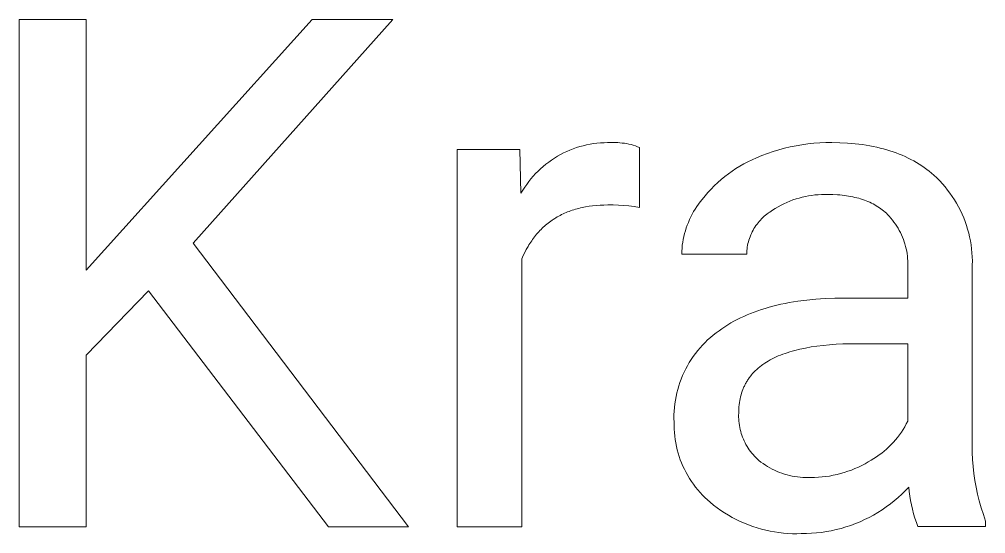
# Model space of a CAD drawing. Header units: millimetres. Extents: x -1656 to 3995, y -637 to 3312.
# Drawn here: x 2950.7 to 3052.5, y -190.7 to -136.4 of the extents above; entities that cross this region are included whole.
import ezdxf

# ---------------------------------------------------------------- set-up
doc = ezdxf.new("R2010")
doc.units = ezdxf.units.MM
doc.header["$MEASUREMENT"] = 0
doc.layers.add('Domyślny', color=7, linetype='Continuous', true_color=0x000000)

msp = doc.modelspace()

# ---------------------------------------------------------------- linework, layer by layer
at = {"layer": 'Domyślny', "color": 18, "lineweight": 15, "true_color": 0x000000}
for p, q in [((2950.65, -189.95), (2950.65, -136.45)), ((2950.65, -136.45), (2957.71, -136.45)), ((2957.71, -136.45), (2957.71, -162.9)), ((2957.71, -162.9), (2981.49, -136.45)), ((2990.02, -136.45), (2968.96, -160.06)), ((2981.49, -136.45), (2990.02, -136.45)), ((3010.43, -149.69), (3010.79, -149.62)), ((3010.79, -149.62), (3011.16, -149.56)), ((3011.16, -149.56), (3011.52, -149.51)), ((3011.52, -149.51), (3011.89, -149.48)), ((3011.89, -149.48), (3012.26, -149.46)), ((3012.26, -149.46), (3012.63, -149.45)), ((3012.63, -149.45), (3012.99, -149.45)), ((3012.99, -149.45), (3013.23, -149.44)), ((3013.23, -149.44), (3013.47, -149.44)), ((3013.47, -149.44), (3013.7, -149.45)), ((3013.7, -149.45), (3013.94, -149.47)), ((3013.94, -149.47), (3014.18, -149.49)), ((3014.18, -149.49), (3014.41, -149.52)), ((3014.41, -149.52), (3014.64, -149.56)), ((3014.64, -149.56), (3014.88, -149.61)), ((3014.88, -149.61), (3015.11, -149.66)), ((3015.11, -149.66), (3015.34, -149.73)), ((3032.51, -149.78), (3033.12, -149.67)), ((3033.12, -149.67), (3033.75, -149.58)), ((3033.75, -149.58), (3034.37, -149.52)), ((3034.37, -149.52), (3035, -149.48)), ((3035, -149.48), (3035.63, -149.45)), ((3035.63, -149.45), (3036.25, -149.45)), ((3036.25, -149.45), (3037.1, -149.46)), ((3037.1, -149.46), (3037.93, -149.5)), ((3037.93, -149.5), (3038.33, -149.53)), ((3038.33, -149.53), (3038.73, -149.57)), ((3038.73, -149.57), (3039.12, -149.61)), ((3039.12, -149.61), (3039.51, -149.66)), ((3039.51, -149.66), (3039.89, -149.72)), ((2996.79, -189.95), (2996.79, -150.19)), ((2996.79, -150.19), (3003.4, -150.19)), ((3003.4, -150.19), (3003.51, -154.78)), ((3007.68, -150.71), (3008, -150.54)), ((3008, -150.54), (3008.34, -150.39)), ((3008.34, -150.39), (3008.67, -150.24)), ((3008.67, -150.24), (3009.02, -150.11)), ((3009.02, -150.11), (3009.37, -149.98)), ((3009.37, -149.98), (3009.72, -149.87)), ((3009.72, -149.87), (3010.07, -149.78)), ((3010.07, -149.78), (3010.43, -149.69)), ((3015.34, -149.73), (3015.56, -149.8)), ((3015.56, -149.8), (3015.78, -149.88)), ((3015.78, -149.88), (3016.01, -149.96)), ((3016.01, -149.96), (3016.01, -156.28)), ((3028.89, -150.82), (3029.48, -150.6)), ((3029.48, -150.6), (3030.07, -150.4)), ((3030.07, -150.4), (3030.67, -150.21)), ((3030.67, -150.21), (3031.28, -150.05)), ((3031.28, -150.05), (3031.89, -149.9)), ((3031.89, -149.9), (3032.51, -149.78)), ((3039.89, -149.72), (3040.27, -149.78)), ((3040.27, -149.78), (3040.63, -149.85)), ((3040.63, -149.85), (3041, -149.93)), ((3041, -149.93), (3041.35, -150.02)), ((3041.35, -150.02), (3041.71, -150.11)), ((3041.71, -150.11), (3042.05, -150.2)), ((3042.05, -150.2), (3042.39, -150.31)), ((3042.39, -150.31), (3042.72, -150.42)), ((3042.72, -150.42), (3043.05, -150.54)), ((3043.05, -150.54), (3043.37, -150.66)), ((3043.37, -150.66), (3043.69, -150.79)), ((3006.14, -151.72), (3006.43, -151.5)), ((3006.43, -151.5), (3006.73, -151.29)), ((3006.73, -151.29), (3007.04, -151.08)), ((3007.04, -151.08), (3007.35, -150.89)), ((3007.35, -150.89), (3007.68, -150.71)), ((3026.58, -151.94), (3027, -151.7)), ((3027, -151.7), (3027.43, -151.47)), ((3027.43, -151.47), (3027.87, -151.26)), ((3027.87, -151.26), (3028.31, -151.07)), ((3028.31, -151.07), (3028.89, -150.82)), ((3043.69, -150.79), (3044, -150.93)), ((3044, -150.93), (3044.3, -151.08)), ((3044.3, -151.08), (3044.6, -151.23)), ((3044.6, -151.23), (3044.89, -151.38)), ((3044.89, -151.38), (3045.18, -151.55)), ((3045.18, -151.55), (3045.46, -151.72)), ((3004.8, -152.99), (3005.05, -152.71)), ((3005.05, -152.71), (3005.31, -152.45)), ((3005.31, -152.45), (3005.58, -152.2)), ((3005.58, -152.2), (3005.85, -151.96)), ((3005.85, -151.96), (3006.14, -151.72)), ((3025.36, -152.74), (3025.76, -152.46)), ((3025.76, -152.46), (3026.16, -152.19)), ((3026.16, -152.19), (3026.58, -151.94)), ((3045.46, -151.72), (3045.73, -151.9)), ((3045.73, -151.9), (3046, -152.08)), ((3046, -152.08), (3046.27, -152.28)), ((3046.27, -152.28), (3046.52, -152.47)), ((3046.52, -152.47), (3046.77, -152.68)), ((3046.77, -152.68), (3047.02, -152.89)), ((3004.11, -153.85), (3004.33, -153.55)), ((3004.33, -153.55), (3004.56, -153.27)), ((3004.56, -153.27), (3004.8, -152.99)), ((3023.88, -154), (3024.24, -153.67)), ((3024.24, -153.67), (3024.6, -153.35)), ((3024.6, -153.35), (3024.98, -153.04)), ((3024.98, -153.04), (3025.36, -152.74)), ((3047.02, -152.89), (3047.33, -153.18)), ((3047.33, -153.18), (3047.63, -153.48)), ((3047.63, -153.48), (3047.91, -153.79)), ((3003.51, -154.78), (3003.7, -154.46)), ((3003.7, -154.46), (3003.9, -154.15)), ((3003.9, -154.15), (3004.11, -153.85)), ((3022.9, -155.07), (3023.21, -154.7)), ((3023.21, -154.7), (3023.54, -154.35)), ((3023.54, -154.35), (3023.88, -154)), ((3047.91, -153.79), (3048.19, -154.12)), ((3048.19, -154.12), (3048.46, -154.45)), ((3048.46, -154.45), (3048.71, -154.79)), ((3022.21, -155.95), (3022.4, -155.69)), ((3022.4, -155.69), (3022.59, -155.45)), ((3022.59, -155.45), (3022.9, -155.07)), ((3031.53, -155.76), (3031.21, -155.9)), ((3031.84, -155.63), (3031.53, -155.76)), ((3032.16, -155.5), (3031.84, -155.63)), ((3032.49, -155.39), (3032.16, -155.5)), ((3032.81, -155.3), (3032.49, -155.39)), ((3033.14, -155.21), (3032.81, -155.3)), ((3033.48, -155.13), (3033.14, -155.21)), ((3033.81, -155.07), (3033.48, -155.13)), ((3034.15, -155.01), (3033.81, -155.07)), ((3034.49, -154.97), (3034.15, -155.01)), ((3034.83, -154.94), (3034.49, -154.97)), ((3035.17, -154.92), (3034.83, -154.94)), ((3035.52, -154.92), (3035.17, -154.92)), ((3035.86, -154.92), (3035.52, -154.92)), ((3036.37, -154.93), (3035.86, -154.92)), ((3036.86, -154.96), (3036.37, -154.93)), ((3037.11, -154.97), (3036.86, -154.96)), ((3037.34, -155), (3037.11, -154.97)), ((3037.58, -155.02), (3037.34, -155)), ((3037.81, -155.05), (3037.58, -155.02)), ((3038.03, -155.09), (3037.81, -155.05)), ((3038.25, -155.13), (3038.03, -155.09)), ((3038.47, -155.17), (3038.25, -155.13)), ((3038.69, -155.22), (3038.47, -155.17)), ((3038.9, -155.27), (3038.69, -155.22)), ((3039.1, -155.32), (3038.9, -155.27)), ((3039.3, -155.38), (3039.1, -155.32)), ((3039.5, -155.45), (3039.3, -155.38)), ((3039.7, -155.52), (3039.5, -155.45)), ((3039.89, -155.59), (3039.7, -155.52)), ((3040.07, -155.66), (3039.89, -155.59)), ((3040.26, -155.74), (3040.07, -155.66)), ((3040.43, -155.83), (3040.26, -155.74)), ((3048.71, -154.79), (3048.96, -155.13)), ((3048.96, -155.13), (3049.19, -155.49)), ((3049.19, -155.49), (3049.41, -155.85)), ((3008.42, -156.76), (3008.26, -156.83)), ((3008.58, -156.7), (3008.42, -156.76)), ((3008.74, -156.64), (3008.58, -156.7)), ((3008.91, -156.58), (3008.74, -156.64)), ((3009.07, -156.53), (3008.91, -156.58)), ((3009.24, -156.47), (3009.07, -156.53)), ((3009.42, -156.43), (3009.24, -156.47)), ((3009.59, -156.38), (3009.42, -156.43)), ((3009.77, -156.34), (3009.59, -156.38)), ((3009.94, -156.3), (3009.77, -156.34)), ((3010.31, -156.22), (3009.94, -156.3)), ((3010.68, -156.16), (3010.31, -156.22)), ((3011.06, -156.11), (3010.68, -156.16)), ((3011.44, -156.07), (3011.06, -156.11)), ((3011.84, -156.04), (3011.44, -156.07)), ((3012.24, -156.03), (3011.84, -156.04)), ((3012.66, -156.02), (3012.24, -156.03)), ((3013.22, -156.02), (3012.66, -156.02)), ((3013.78, -156.04), (3013.22, -156.02)), ((3014.34, -156.08), (3013.78, -156.04)), ((3014.89, -156.13), (3014.34, -156.08)), ((3015.45, -156.2), (3014.89, -156.13)), ((3016.01, -156.28), (3015.45, -156.2)), ((3021.55, -157.01), (3021.7, -156.73)), ((3021.7, -156.73), (3021.86, -156.47)), ((3021.86, -156.47), (3022.03, -156.2)), ((3022.03, -156.2), (3022.21, -155.95)), ((3029.74, -156.77), (3029.59, -156.87)), ((3030.02, -156.57), (3029.74, -156.77)), ((3030.31, -156.39), (3030.02, -156.57)), ((3030.61, -156.22), (3030.31, -156.39)), ((3030.91, -156.05), (3030.61, -156.22)), ((3031.21, -155.9), (3030.91, -156.05)), ((3040.61, -155.92), (3040.43, -155.83)), ((3040.78, -156.01), (3040.61, -155.92)), ((3040.95, -156.11), (3040.78, -156.01)), ((3041.11, -156.21), (3040.95, -156.11)), ((3041.27, -156.31), (3041.11, -156.21)), ((3041.42, -156.42), (3041.27, -156.31)), ((3041.58, -156.54), (3041.42, -156.42)), ((3041.72, -156.65), (3041.58, -156.54)), ((3041.87, -156.77), (3041.72, -156.65)), ((3042.01, -156.9), (3041.87, -156.77)), ((3049.41, -155.85), (3049.61, -156.22)), ((3049.61, -156.22), (3049.81, -156.6)), ((3049.81, -156.6), (3049.99, -156.99)), ((3006.64, -157.73), (3006.5, -157.83)), ((3006.78, -157.64), (3006.64, -157.73)), ((3006.91, -157.54), (3006.78, -157.64)), ((3007.06, -157.45), (3006.91, -157.54)), ((3007.2, -157.37), (3007.06, -157.45)), ((3007.34, -157.28), (3007.2, -157.37)), ((3007.49, -157.2), (3007.34, -157.28)), ((3007.64, -157.12), (3007.49, -157.2)), ((3007.79, -157.04), (3007.64, -157.12)), ((3007.94, -156.97), (3007.79, -157.04)), ((3008.1, -156.9), (3007.94, -156.97)), ((3008.26, -156.83), (3008.1, -156.9)), ((3021.15, -157.86), (3021.27, -157.57)), ((3021.27, -157.57), (3021.4, -157.29)), ((3021.4, -157.29), (3021.55, -157.01)), ((3028.61, -157.76), (3028.49, -157.9)), ((3028.74, -157.62), (3028.61, -157.76)), ((3028.87, -157.48), (3028.74, -157.62)), ((3029, -157.35), (3028.87, -157.48)), ((3029.14, -157.22), (3029, -157.35)), ((3029.29, -157.1), (3029.14, -157.22)), ((3029.43, -156.99), (3029.29, -157.1)), ((3029.59, -156.87), (3029.43, -156.99)), ((3042.14, -157.03), (3042.01, -156.9)), ((3042.32, -157.22), (3042.14, -157.03)), ((3042.49, -157.42), (3042.32, -157.22)), ((3042.66, -157.62), (3042.49, -157.42)), ((3042.81, -157.83), (3042.66, -157.62)), ((3049.99, -156.99), (3050.16, -157.38)), ((3050.16, -157.38), (3050.31, -157.77)), ((3050.31, -157.77), (3050.45, -158.18)), ((3005.5, -158.72), (3005.39, -158.85)), ((3005.62, -158.6), (3005.5, -158.72)), ((3005.74, -158.48), (3005.62, -158.6)), ((3005.86, -158.37), (3005.74, -158.48)), ((3005.99, -158.26), (3005.86, -158.37)), ((3006.11, -158.15), (3005.99, -158.26)), ((3006.24, -158.04), (3006.11, -158.15)), ((3006.37, -157.93), (3006.24, -158.04)), ((3006.5, -157.83), (3006.37, -157.93)), ((3020.75, -159.04), (3020.83, -158.74)), ((3020.83, -158.74), (3020.93, -158.44)), ((3020.93, -158.44), (3021.03, -158.15)), ((3021.03, -158.15), (3021.15, -157.86)), ((3027.97, -158.68), (3027.88, -158.85)), ((3028.06, -158.52), (3027.97, -158.68)), ((3028.16, -158.36), (3028.06, -158.52)), ((3028.27, -158.2), (3028.16, -158.36)), ((3028.38, -158.05), (3028.27, -158.2)), ((3028.49, -157.9), (3028.38, -158.05)), ((3042.96, -158.04), (3042.81, -157.83)), ((3043.1, -158.26), (3042.96, -158.04)), ((3043.24, -158.48), (3043.1, -158.26)), ((3043.37, -158.71), (3043.24, -158.48)), ((3043.49, -158.94), (3043.37, -158.71)), ((3050.45, -158.18), (3050.57, -158.58)), ((3050.57, -158.58), (3050.69, -158.99)), ((3004.64, -159.79), (3004.54, -159.94)), ((3004.74, -159.65), (3004.64, -159.79)), ((3004.84, -159.51), (3004.74, -159.65)), ((3004.95, -159.37), (3004.84, -159.51)), ((3005.05, -159.24), (3004.95, -159.37)), ((3005.16, -159.1), (3005.05, -159.24)), ((3005.27, -158.97), (3005.16, -159.1)), ((3005.39, -158.85), (3005.27, -158.97)), ((3020.56, -159.96), (3020.61, -159.65)), ((3020.61, -159.65), (3020.68, -159.35)), ((3020.68, -159.35), (3020.75, -159.04)), ((3027.53, -159.72), (3027.48, -159.91)), ((3027.59, -159.55), (3027.53, -159.72)), ((3027.65, -159.37), (3027.59, -159.55)), ((3027.72, -159.19), (3027.65, -159.37)), ((3027.8, -159.02), (3027.72, -159.19)), ((3027.88, -158.85), (3027.8, -159.02)), ((3043.6, -159.17), (3043.49, -158.94)), ((3043.7, -159.41), (3043.6, -159.17)), ((3043.8, -159.65), (3043.7, -159.41)), ((3043.88, -159.9), (3043.8, -159.65)), ((3050.69, -158.99), (3050.78, -159.4)), ((3050.78, -159.4), (3050.87, -159.82)), ((3050.87, -159.82), (3050.94, -160.24)), ((2968.96, -160.06), (2991.67, -189.95)), ((3004.07, -160.71), (3003.9, -161.03)), ((3004.25, -160.39), (3004.07, -160.71)), ((3004.35, -160.24), (3004.25, -160.39)), ((3004.44, -160.09), (3004.35, -160.24)), ((3004.54, -159.94), (3004.44, -160.09)), ((3020.46, -160.9), (3020.48, -160.58)), ((3020.48, -160.58), (3020.51, -160.27)), ((3020.51, -160.27), (3020.56, -159.96)), ((3027.32, -160.83), (3027.3, -161.02)), ((3027.34, -160.64), (3027.32, -160.83)), ((3027.36, -160.46), (3027.34, -160.64)), ((3027.39, -160.27), (3027.36, -160.46)), ((3027.43, -160.09), (3027.39, -160.27)), ((3027.48, -159.91), (3027.43, -160.09)), ((3043.96, -160.14), (3043.88, -159.9)), ((3044.03, -160.4), (3043.96, -160.14)), ((3044.09, -160.65), (3044.03, -160.4)), ((3044.15, -160.9), (3044.09, -160.65)), ((3050.94, -160.24), (3050.99, -160.66)), ((3050.99, -160.66), (3051.03, -161.08)), ((3003.74, -161.37), (3003.59, -161.72)), ((3003.59, -161.72), (3003.59, -189.95)), ((3003.9, -161.03), (3003.74, -161.37)), ((3020.45, -161.21), (3020.46, -160.9)), ((3027.3, -161.21), (3020.45, -161.21)), ((3027.3, -161.02), (3027.3, -161.21)), ((3044.19, -161.16), (3044.15, -160.9)), ((3044.23, -161.42), (3044.19, -161.16)), ((3044.25, -161.67), (3044.23, -161.42)), ((3044.27, -161.93), (3044.25, -161.67)), ((3051.03, -161.08), (3051.06, -161.51)), ((3051.06, -161.51), (3051.07, -161.93)), ((3044.28, -162.19), (3044.27, -161.93)), ((3044.27, -162.71), (3044.28, -162.45)), ((3044.27, -165.84), (3044.27, -162.71)), ((3044.28, -162.45), (3044.28, -162.19)), ((3051.07, -161.93), (3051.06, -162.36)), ((3051.06, -162.36), (3051.06, -180.65)), ((2964.26, -165.07), (2957.71, -171.86)), ((2983.22, -189.95), (2964.26, -165.07)), ((3033.62, -166.05), (3034.58, -165.96)), ((3034.58, -165.96), (3035.57, -165.89)), ((3035.57, -165.89), (3036.59, -165.85)), ((3036.59, -165.85), (3037.65, -165.84)), ((3037.65, -165.84), (3044.27, -165.84)), ((3028.85, -167.05), (3029.24, -166.93)), ((3029.24, -166.93), (3029.65, -166.81)), ((3029.65, -166.81), (3030.06, -166.7)), ((3030.06, -166.7), (3030.48, -166.59)), ((3030.48, -166.59), (3030.9, -166.5)), ((3030.9, -166.5), (3031.34, -166.41)), ((3031.34, -166.41), (3031.78, -166.32)), ((3031.78, -166.32), (3032.68, -166.17)), ((3032.68, -166.17), (3033.62, -166.05)), ((3026.28, -168.11), (3026.63, -167.94)), ((3026.63, -167.94), (3026.98, -167.77)), ((3026.98, -167.77), (3027.34, -167.62)), ((3027.34, -167.62), (3027.7, -167.47)), ((3027.7, -167.47), (3028.08, -167.32)), ((3028.08, -167.32), (3028.46, -167.18)), ((3028.46, -167.18), (3028.85, -167.05)), ((3024.68, -169.07), (3024.98, -168.86)), ((3024.98, -168.86), (3025.3, -168.67)), ((3025.3, -168.67), (3025.62, -168.47)), ((3025.62, -168.47), (3025.95, -168.29)), ((3025.95, -168.29), (3026.28, -168.11)), ((3023.18, -170.26), (3023.47, -170)), ((3023.47, -170), (3023.76, -169.75)), ((3023.76, -169.75), (3024.07, -169.51)), ((3024.07, -169.51), (3024.38, -169.28)), ((3024.38, -169.28), (3024.68, -169.07)), ((3022.38, -171.09), (3022.64, -170.8)), ((3022.64, -170.8), (3022.9, -170.52)), ((3022.9, -170.52), (3023.18, -170.26)), ((3034.07, -171), (3033.48, -171.11)), ((3034.7, -170.91), (3034.07, -171)), ((3035.34, -170.83), (3034.7, -170.91)), ((3036.01, -170.77), (3035.34, -170.83)), ((3036.71, -170.72), (3036.01, -170.77)), ((3037.43, -170.68), (3036.71, -170.72)), ((3038.17, -170.66), (3037.43, -170.68)), ((3038.94, -170.66), (3038.17, -170.66)), ((3044.27, -170.66), (3038.94, -170.66)), ((3044.27, -178.82), (3044.27, -170.66)), ((2957.71, -171.86), (2957.71, -189.95)), ((3021.45, -172.32), (3021.66, -172)), ((3021.66, -172), (3021.89, -171.69)), ((3021.89, -171.69), (3022.13, -171.38)), ((3022.13, -171.38), (3022.38, -171.09)), ((3030.4, -172.05), (3030.18, -172.15)), ((3030.62, -171.95), (3030.4, -172.05)), ((3030.85, -171.86), (3030.62, -171.95)), ((3031.09, -171.77), (3030.85, -171.86)), ((3031.33, -171.68), (3031.09, -171.77)), ((3031.57, -171.6), (3031.33, -171.68)), ((3031.83, -171.52), (3031.57, -171.6)), ((3032.09, -171.44), (3031.83, -171.52)), ((3032.35, -171.37), (3032.09, -171.44)), ((3032.9, -171.23), (3032.35, -171.37)), ((3033.48, -171.11), (3032.9, -171.23)), ((3020.87, -173.32), (3021.05, -172.98)), ((3021.05, -172.98), (3021.24, -172.65)), ((3021.24, -172.65), (3021.45, -172.32)), ((3028.67, -173.1), (3028.51, -173.23)), ((3028.84, -172.97), (3028.67, -173.1)), ((3029.01, -172.84), (3028.84, -172.97)), ((3029.19, -172.72), (3029.01, -172.84)), ((3029.38, -172.6), (3029.19, -172.72)), ((3029.57, -172.48), (3029.38, -172.6)), ((3029.77, -172.37), (3029.57, -172.48)), ((3029.97, -172.26), (3029.77, -172.37)), ((3030.18, -172.15), (3029.97, -172.26)), ((3020.39, -174.38), (3020.54, -174.02)), ((3020.54, -174.02), (3020.7, -173.67)), ((3020.7, -173.67), (3020.87, -173.32)), ((3027.67, -174.11), (3027.61, -174.19)), ((3027.73, -174.03), (3027.67, -174.11)), ((3027.79, -173.95), (3027.73, -174.03)), ((3027.92, -173.8), (3027.79, -173.95)), ((3028.06, -173.65), (3027.92, -173.8)), ((3028.2, -173.51), (3028.06, -173.65)), ((3028.35, -173.37), (3028.2, -173.51)), ((3028.51, -173.23), (3028.35, -173.37)), ((3020.03, -175.48), (3020.14, -175.11)), ((3020.14, -175.11), (3020.26, -174.74)), ((3020.26, -174.74), (3020.39, -174.38)), ((3027.05, -175.12), (3027, -175.21)), ((3027.09, -175.03), (3027.05, -175.12)), ((3027.13, -174.94), (3027.09, -175.03)), ((3027.18, -174.85), (3027.13, -174.94)), ((3027.23, -174.77), (3027.18, -174.85)), ((3027.28, -174.68), (3027.23, -174.77)), ((3027.33, -174.6), (3027.28, -174.68)), ((3027.38, -174.51), (3027.33, -174.6)), ((3027.44, -174.43), (3027.38, -174.51)), ((3027.49, -174.35), (3027.44, -174.43)), ((3027.55, -174.27), (3027.49, -174.35)), ((3027.61, -174.19), (3027.55, -174.27)), ((3019.85, -176.23), (3019.93, -175.85)), ((3019.93, -175.85), (3020.03, -175.48)), ((3026.7, -176.06), (3026.64, -176.26)), ((3026.75, -175.86), (3026.7, -176.06)), ((3026.82, -175.67), (3026.75, -175.86)), ((3026.89, -175.48), (3026.82, -175.67)), ((3026.93, -175.39), (3026.89, -175.48)), ((3026.96, -175.3), (3026.93, -175.39)), ((3027, -175.21), (3026.96, -175.3)), ((3019.68, -177.37), (3019.72, -176.99)), ((3019.72, -176.99), (3019.78, -176.61)), ((3019.78, -176.61), (3019.85, -176.23)), ((3026.5, -177.09), (3026.48, -177.3)), ((3026.53, -176.87), (3026.5, -177.09)), ((3026.56, -176.66), (3026.53, -176.87)), ((3026.6, -176.46), (3026.56, -176.66)), ((3026.64, -176.26), (3026.6, -176.46)), ((3019.63, -178.14), (3019.65, -177.76)), ((3019.63, -178.53), (3019.63, -178.14)), ((3019.65, -177.76), (3019.68, -177.37)), ((3026.45, -177.98), (3026.44, -178.19)), ((3026.46, -177.52), (3026.45, -177.75)), ((3026.45, -177.75), (3026.45, -177.98)), ((3026.48, -177.3), (3026.46, -177.52)), ((3019.64, -178.92), (3019.63, -178.53)), ((3019.64, -179.28), (3019.64, -178.92)), ((3026.44, -178.19), (3026.44, -178.41)), ((3026.44, -178.41), (3026.45, -178.62)), ((3026.45, -178.62), (3026.47, -178.84)), ((3026.47, -178.84), (3026.49, -179.05)), ((3026.49, -179.05), (3026.52, -179.27)), ((3043.95, -179.41), (3044.11, -179.12)), ((3044.11, -179.12), (3044.27, -178.82)), ((3019.65, -179.65), (3019.64, -179.28)), ((3019.67, -180.02), (3019.65, -179.65)), ((3019.71, -180.39), (3019.67, -180.02)), ((3026.52, -179.27), (3026.56, -179.48)), ((3026.56, -179.48), (3026.6, -179.69)), ((3026.6, -179.69), (3026.66, -179.9)), ((3026.66, -179.9), (3026.72, -180.11)), ((3026.72, -180.11), (3026.78, -180.31)), ((3043.39, -180.26), (3043.59, -179.98)), ((3043.59, -179.98), (3043.77, -179.7)), ((3043.77, -179.7), (3043.95, -179.41)), ((3019.75, -180.75), (3019.71, -180.39)), ((3019.81, -181.12), (3019.75, -180.75)), ((3019.89, -181.48), (3019.81, -181.12)), ((3026.78, -180.31), (3026.86, -180.51)), ((3026.86, -180.51), (3026.94, -180.71)), ((3026.94, -180.71), (3027.03, -180.91)), ((3027.03, -180.91), (3027.12, -181.1)), ((3027.12, -181.1), (3027.22, -181.29)), ((3042.52, -181.29), (3042.75, -181.04)), ((3042.75, -181.04), (3042.97, -180.79)), ((3042.97, -180.79), (3043.19, -180.53)), ((3043.19, -180.53), (3043.39, -180.26)), ((3051.06, -180.65), (3051.05, -181.39)), ((3019.97, -181.83), (3019.89, -181.48)), ((3020.07, -182.19), (3019.97, -181.83)), ((3020.18, -182.54), (3020.07, -182.19)), ((3027.22, -181.29), (3027.33, -181.48)), ((3027.33, -181.48), (3027.45, -181.66)), ((3027.45, -181.66), (3027.57, -181.84)), ((3027.57, -181.84), (3027.69, -182.02)), ((3027.69, -182.02), (3027.83, -182.19)), ((3027.83, -182.19), (3027.97, -182.35)), ((3041.25, -182.39), (3041.52, -182.19)), ((3041.52, -182.19), (3041.78, -181.98)), ((3041.78, -181.98), (3042.04, -181.76)), ((3042.04, -181.76), (3042.28, -181.53)), ((3042.28, -181.53), (3042.52, -181.29)), ((3051.05, -181.39), (3051.06, -182.13)), ((3051.06, -182.13), (3051.09, -182.87)), ((3020.3, -182.89), (3020.18, -182.54)), ((3020.44, -183.23), (3020.3, -182.89)), ((3020.58, -183.57), (3020.44, -183.23)), ((3027.97, -182.35), (3028.11, -182.51)), ((3028.11, -182.51), (3028.26, -182.67)), ((3028.26, -182.67), (3028.42, -182.82)), ((3028.42, -182.82), (3028.58, -182.96)), ((3028.58, -182.96), (3028.8, -183.14)), ((3028.8, -183.14), (3029.02, -183.3)), ((3039.77, -183.31), (3040.11, -183.11)), ((3040.11, -183.11), (3040.4, -182.95)), ((3040.4, -182.95), (3040.69, -182.77)), ((3040.69, -182.77), (3040.98, -182.59)), ((3040.98, -182.59), (3041.25, -182.39)), ((3051.09, -182.87), (3051.15, -183.61)), ((3020.74, -183.9), (3020.58, -183.57)), ((3020.91, -184.23), (3020.74, -183.9)), ((3021.09, -184.55), (3020.91, -184.23)), ((3029.02, -183.3), (3029.26, -183.46)), ((3029.26, -183.46), (3029.49, -183.61)), ((3029.49, -183.61), (3029.74, -183.75)), ((3029.74, -183.75), (3029.98, -183.88)), ((3029.98, -183.88), (3030.24, -184)), ((3030.24, -184), (3030.49, -184.12)), ((3030.49, -184.12), (3030.75, -184.23)), ((3030.75, -184.23), (3031.01, -184.32)), ((3037.19, -184.35), (3037.57, -184.24)), ((3037.57, -184.24), (3037.95, -184.11)), ((3037.95, -184.11), (3038.33, -183.98)), ((3038.33, -183.98), (3038.69, -183.83)), ((3038.69, -183.83), (3039.06, -183.67)), ((3039.06, -183.67), (3039.41, -183.49)), ((3039.41, -183.49), (3039.77, -183.31)), ((3051.15, -183.61), (3051.23, -184.34)), ((3021.28, -184.87), (3021.09, -184.55)), ((3021.48, -185.18), (3021.28, -184.87)), ((3021.69, -185.48), (3021.48, -185.18)), ((3031.01, -184.32), (3031.28, -184.41)), ((3031.28, -184.41), (3031.55, -184.49)), ((3031.55, -184.49), (3031.82, -184.56)), ((3031.82, -184.56), (3032.1, -184.62)), ((3032.1, -184.62), (3032.37, -184.67)), ((3032.37, -184.67), (3032.65, -184.71)), ((3032.65, -184.71), (3032.93, -184.74)), ((3032.93, -184.74), (3033.21, -184.76)), ((3033.21, -184.76), (3033.49, -184.77)), ((3033.49, -184.77), (3033.77, -184.78)), ((3033.77, -184.78), (3034.05, -184.77)), ((3034.05, -184.77), (3034.45, -184.76)), ((3034.45, -184.76), (3034.85, -184.74)), ((3034.85, -184.74), (3035.24, -184.71)), ((3035.24, -184.71), (3035.64, -184.66)), ((3035.64, -184.66), (3036.03, -184.61)), ((3036.03, -184.61), (3036.42, -184.53)), ((3036.42, -184.53), (3036.81, -184.45)), ((3036.81, -184.45), (3037.19, -184.35)), ((3051.23, -184.34), (3051.34, -185.07)), ((3051.34, -185.07), (3051.47, -185.8)), ((3021.91, -185.77), (3021.69, -185.48)), ((3022.14, -186.06), (3021.91, -185.77)), ((3022.38, -186.34), (3022.14, -186.06)), ((3044.02, -186.15), (3043.64, -186.52)), ((3044.38, -185.77), (3044.02, -186.15)), ((3044.42, -186.24), (3044.38, -185.77)), ((3044.48, -186.72), (3044.42, -186.24)), ((3051.47, -185.8), (3051.62, -186.53)), ((3022.63, -186.61), (3022.38, -186.34)), ((3022.89, -186.87), (3022.63, -186.61)), ((3023.16, -187.12), (3022.89, -186.87)), ((3023.44, -187.37), (3023.16, -187.12)), ((3042.84, -187.22), (3042.43, -187.55)), ((3043.25, -186.88), (3042.84, -187.22)), ((3043.64, -186.52), (3043.25, -186.88)), ((3044.56, -187.19), (3044.48, -186.72)), ((3044.65, -187.66), (3044.56, -187.19)), ((3051.62, -186.53), (3051.8, -187.24)), ((3051.8, -187.24), (3052, -187.96)), ((3023.8, -187.67), (3023.44, -187.37)), ((3024.18, -187.95), (3023.8, -187.67)), ((3024.56, -188.23), (3024.18, -187.95)), ((3024.96, -188.49), (3024.56, -188.23)), ((3041.57, -188.17), (3041.12, -188.45)), ((3042, -187.87), (3041.57, -188.17)), ((3042.43, -187.55), (3042, -187.87)), ((3044.76, -188.12), (3044.65, -187.66)), ((3044.88, -188.59), (3044.76, -188.12)), ((3052, -187.96), (3052.23, -188.66)), ((3025.36, -188.74), (3024.96, -188.49)), ((3025.77, -188.98), (3025.36, -188.74)), ((3026.19, -189.2), (3025.77, -188.98)), ((3026.62, -189.4), (3026.19, -189.2)), ((3039.72, -189.21), (3039.24, -189.43)), ((3040.2, -188.97), (3039.72, -189.21)), ((3040.66, -188.72), (3040.2, -188.97)), ((3041.12, -188.45), (3040.66, -188.72)), ((3045.02, -189.04), (3044.88, -188.59)), ((3045.17, -189.5), (3045.02, -189.04)), ((3052.23, -188.66), (3052.47, -189.36)), ((3052.47, -189.36), (3052.47, -189.94)), ((2957.71, -189.95), (2950.65, -189.95)), ((2991.67, -189.95), (2983.22, -189.95)), ((3003.59, -189.95), (2996.79, -189.95)), ((3027.05, -189.59), (3026.62, -189.4)), ((3027.49, -189.77), (3027.05, -189.59)), ((3027.93, -189.93), (3027.49, -189.77)), ((3028.38, -190.08), (3027.93, -189.93)), ((3028.84, -190.21), (3028.38, -190.08)), ((3029.3, -190.33), (3028.84, -190.21)), ((3029.76, -190.43), (3029.3, -190.33)), ((3036.21, -190.38), (3035.69, -190.47)), ((3036.73, -190.26), (3036.21, -190.38)), ((3037.24, -190.13), (3036.73, -190.26)), ((3037.75, -189.98), (3037.24, -190.13)), ((3038.25, -189.81), (3037.75, -189.98)), ((3038.75, -189.63), (3038.25, -189.81)), ((3039.24, -189.43), (3038.75, -189.63)), ((3045.34, -189.94), (3045.17, -189.5)), ((3052.47, -189.94), (3045.34, -189.94)), ((3030.22, -190.51), (3029.76, -190.43)), ((3030.69, -190.58), (3030.22, -190.51)), ((3031.16, -190.63), (3030.69, -190.58)), ((3031.64, -190.67), (3031.16, -190.63)), ((3032.11, -190.69), (3031.64, -190.67)), ((3032.58, -190.69), (3032.11, -190.69)), ((3033.05, -190.68), (3032.58, -190.69)), ((3033.58, -190.67), (3033.05, -190.68)), ((3034.11, -190.65), (3033.58, -190.67)), ((3034.64, -190.61), (3034.11, -190.65)), ((3035.17, -190.55), (3034.64, -190.61)), ((3035.69, -190.47), (3035.17, -190.55))]:
    msp.add_line(p, q, dxfattribs=at)

doc.saveas('drawing.dxf')
